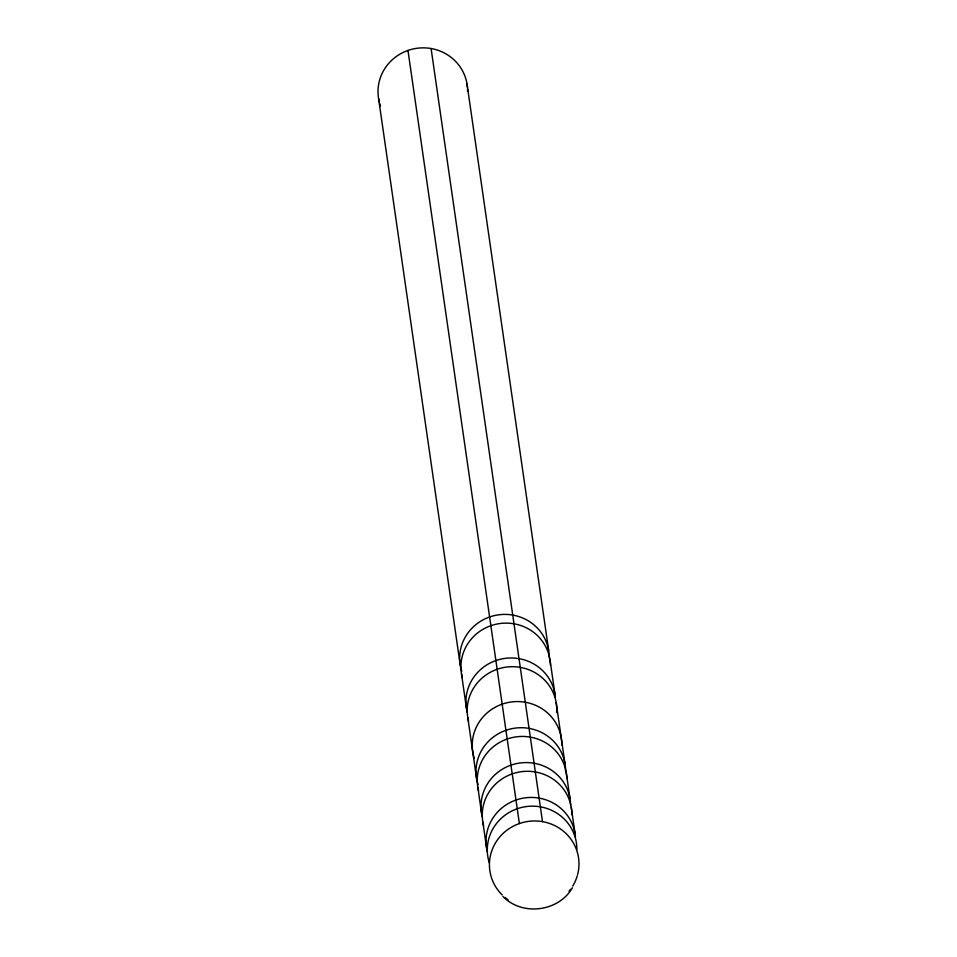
<?xml version="1.0" encoding="UTF-8"?>
<svg xmlns="http://www.w3.org/2000/svg" width="957" height="957" viewBox="0 0 957 957"><rect width="100%" height="100%" fill="white"/><g stroke="black" fill="none" stroke-linecap="round" stroke-linejoin="round"><path stroke-width="1.44" d="M572.43 887.737C558.697 911.806 522.175 916.387 502.939 896.434M466.992 83.773L548.636 650.329M549.892 659.038L554.916 693.909M556.173 702.617L564.953 763.638M566.209 772.347L569.977 798.497M571.233 807.218L575.001 833.368M431.093 48.52L542.499 821.644M407.969 50.434L519.376 823.558M378.601 98.643L460.245 665.199M461.501 673.919L466.526 708.778M467.782 717.499L476.574 778.508M477.83 787.228L481.598 813.378M482.854 822.087L486.623 848.237M460.736 667.675A44.812 43.328 -8.2 0 1 499.757 614.681A44.812 43.328 -8.2 0 1 549.222 657.854M461.764 671.312A44.812 43.328 -8.2 0 1 461.047 668.895M467.53 88.786A44.812 43.328 -8.2 0 1 467.578 91.298M380.539 105.952A44.812 43.328 -8.2 0 1 379.75 103.559M379.403 102.339A44.812 43.328 -8.2 0 1 415.529 48.496A44.812 43.328 -8.2 0 1 467.459 87.518M478.093 784.62A44.812 43.328 -8.2 0 1 514.148 728.253A44.812 43.328 -8.2 0 1 565.551 771.163M474.325 758.47A44.812 43.328 -8.2 0 1 510.38 702.103A44.812 43.328 -8.2 0 1 561.783 745.013M482.4 817.075A44.812 43.328 -8.2 0 1 519.818 763.016A44.812 43.328 -8.2 0 1 570.563 804.765M478.632 790.925A44.812 43.328 -8.2 0 1 516.05 736.878A44.812 43.328 -8.2 0 1 566.795 778.615M487.424 851.933A44.812 43.328 -8.2 0 1 523.551 798.078A44.812 43.328 -8.2 0 1 575.468 837.112M483.656 825.783A44.812 43.328 -8.2 0 1 521.721 771.653A44.812 43.328 -8.2 0 1 571.831 814.742M502.174 894.927A44.812 43.328 -8.2 0 1 522.486 822.589A44.812 43.328 -8.2 0 1 577.657 874.423M577.322 875.643A44.812 43.328 -8.2 0 1 572.729 886.098M570.587 889.28A44.812 43.328 -8.2 0 1 569.008 891.302M508.095 899.795A44.812 43.328 -8.2 0 1 505.021 897.487M489.398 863.07A44.812 43.328 -8.2 0 1 525.453 806.691A44.812 43.328 -8.2 0 1 576.856 849.613M462.303 677.616A44.812 43.328 -8.2 0 1 499.721 623.557A44.812 43.328 -8.2 0 1 550.466 665.306M467.327 712.475A44.812 43.328 -8.2 0 1 503.454 658.619A44.812 43.328 -8.2 0 1 555.371 697.653M468.583 721.195A44.812 43.328 -8.2 0 1 507.94 666.909A44.812 43.328 -8.2 0 1 556.651 712.678"/></g></svg>
